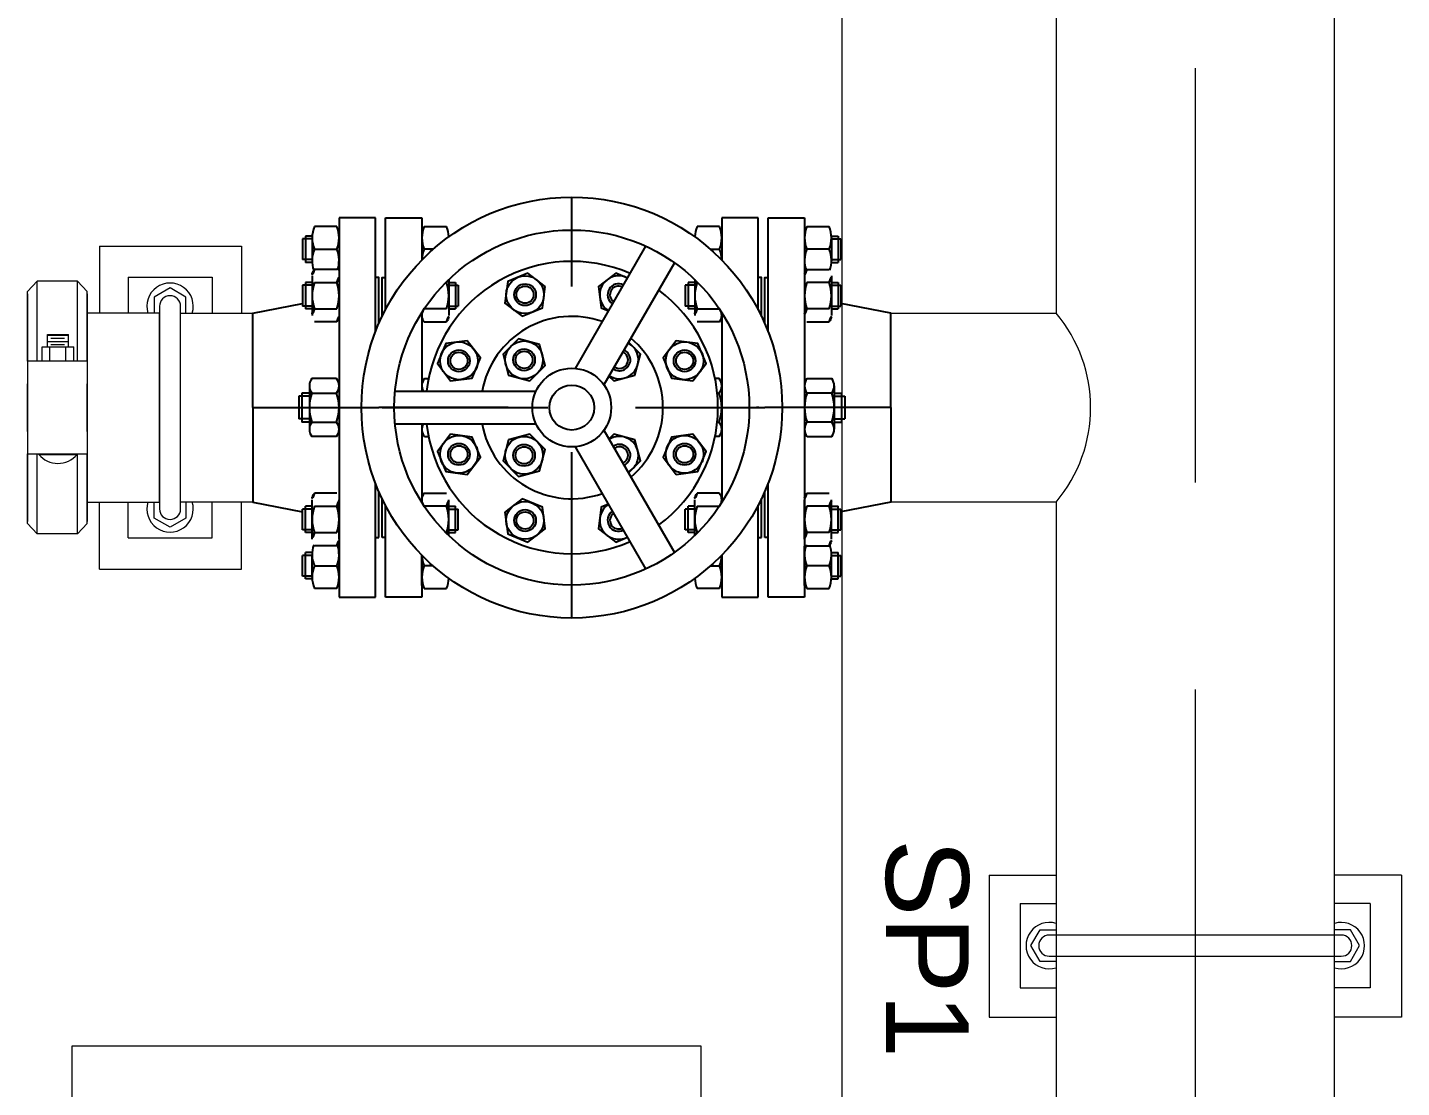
# Model space of a CAD drawing. Header units: millimetres. Extents: x 226317 to 226469, y 8188100 to 8188260.
# Drawn here: x 226394.158 to 226394.987, y 8188235.999 to 8188236.638 of the extents above; entities that cross this region are included whole.
import ezdxf

# ---------------------------------------------------------------- set-up
doc = ezdxf.new("R2010")
doc.units = ezdxf.units.MM
for name, pattern in [('CENTER', [2, 1.25, -0.25, 0.25, -0.25]), ('HIDDEN', [0.375, 0.25, -0.125]), ('PHANTOM', [2.5, 1.25, -0.25, 0.25, -0.25, 0.25, -0.25])]:
    doc.linetypes.add(name, pattern=pattern)
for name, color, linetype, lineweight in [('0-BLOCK-SANIT', 8, 'Continuous', 25), ('00-GTI._ACI_LÍNEA CENTRAL', 8, 'PHANTOM', 13), ('@Textos diámetros', 8, 'Continuous', 20)]:
    doc.layers.add(name, color=color, linetype=linetype, lineweight=lineweight)
for name, color, linetype in [('00-GTI-Acoples', 8, 'Continuous'), ('A_30_Extractores', 8, 'Continuous'), ('ACCESORIOS Y VALVULAS', 8, 'Continuous'), ('EJES', 8, 'CENTER'), ('INGEYCON-ACI-VALVULAS', 8, 'Continuous')]:
    doc.layers.add(name, color=color, linetype=linetype)
doc.styles.add('general', font='arial.ttf')

# ---------------------------------------------------------------- blocks, each defined once
blk = doc.blocks.new('VALV. DE COMP. 4 PLANTA 150# R.F.')
at = {"linetype": 'CENTER', "ltscale": 3}
for p, q in [((0, -127), (0, 127)), ((-192.5, 0), (-116.5, 0)), ((-114.5, 0), (114.5, 0)), ((-38.5, 0), (-114.5, 0)), ((38.5, 0), (114.5, 0)), ((192.5, 0), (116.5, 0))]:
    blk.add_line(p, q, dxfattribs=at)
at = {"layer": 'ACCESORIOS Y VALVULAS'}
for p, q in [((-141.86, 109.25), (-155.39, 109.25)), ((-118.5, 114.5), (-140.5, 114.5)), ((-140.5, 114.5), (-140.5, -114.5)), ((-118.5, 45.68), (-118.5, 114.5)), ((-112.5, 58.93), (-112.5, 114.5)), ((-112.5, 114.5), (-90.5, 114.5)), ((-90.5, 114.5), (-90.5, 89.1)), ((-89.14, 109.25), (-75.61, 109.25)), ((89.14, 109.25), (75.61, 109.25)), ((112.5, 114.5), (90.5, 114.5)), ((90.5, 114.5), (90.5, 89.1)), ((112.5, 58.93), (112.5, 114.5)), ((118.5, 45.68), (118.5, 114.5)), ((118.5, 114.5), (140.5, 114.5)), ((140.5, 114.5), (140.5, -114.5)), ((141.86, 109.25), (155.39, 109.25)), ((-156.75, 101.74), (-162.48, 101.74)), ((-162.48, 101.74), (-162.48, 89.26)), ((-156.75, 103.44), (-160.79, 103.44)), ((-160.79, 103.44), (-160.79, 87.56)), ((-156.75, 102.37), (-156.75, 88.63)), ((-140.5, 107.41), (-140.5, 83.59)), ((-90.5, 107.41), (-90.5, 89.1)), ((-74.25, 103.44), (-73.69, 103.44)), ((74.25, 103.44), (73.69, 103.44)), ((90.5, 107.41), (90.5, 89.1)), ((140.5, 107.41), (140.5, 83.59)), ((156.75, 103.44), (160.79, 103.44)), ((156.75, 102.37), (156.75, 88.63)), ((156.75, 101.74), (162.48, 101.74)), ((160.79, 103.44), (160.79, 87.56)), ((162.48, 101.74), (162.48, 89.26)), ((-155.39, 95.5), (-141.86, 95.5)), ((-83.72, 95.5), (-89.14, 95.5)), ((83.72, 95.5), (89.14, 95.5)), ((155.39, 95.5), (141.86, 95.5)), ((-156.75, 89.26), (-162.48, 89.26)), ((-156.75, 87.56), (-160.79, 87.56)), ((-141.86, 83.4), (-155.39, 83.4)), ((141.86, 83.4), (155.39, 83.4)), ((156.75, 89.26), (162.48, 89.26)), ((156.75, 87.56), (160.79, 87.56)), ((-156.75, 75.47), (-160.79, 75.47)), ((-160.79, 75.47), (-160.79, 59.59)), ((-156.75, 79.43), (-156.75, 55.62)), ((-155.39, 75.47), (-141.86, 75.47)), ((-140.5, 79.43), (-140.5, 55.62)), ((-75.61, 75.47), (-76.03, 75.47)), ((-74.25, 77.22), (-74.25, 55.62)), ((-74.25, 75.47), (-70.21, 75.47)), ((-70.21, 75.47), (-70.21, 59.59)), ((74.25, 75.47), (70.21, 75.47)), ((70.21, 75.47), (70.21, 59.59)), ((74.25, 77.22), (74.25, 55.62)), ((75.61, 75.47), (76.03, 75.47)), ((140.5, 79.43), (140.5, 55.62)), ((155.39, 75.47), (141.86, 75.47)), ((156.75, 79.43), (156.75, 55.62)), ((156.75, 75.47), (160.79, 75.47)), ((160.79, 75.47), (160.79, 59.59)), ((-156.75, 73.77), (-162.48, 73.77)), ((-162.48, 73.77), (-162.48, 61.28)), ((-74.25, 73.77), (-68.52, 73.77)), ((-68.52, 73.77), (-68.52, 61.28)), ((74.25, 73.77), (68.52, 73.77)), ((68.52, 73.77), (68.52, 61.28)), ((156.75, 73.77), (162.48, 73.77)), ((162.48, 73.77), (162.48, 61.28)), ((-156.75, 61.28), (-162.48, 61.28)), ((-156.75, 59.59), (-160.79, 59.59)), ((-155.39, 59.59), (-141.86, 59.59)), ((-75.61, 59.59), (-89.02, 59.59)), ((-74.25, 61.28), (-68.52, 61.28)), ((-74.25, 59.59), (-70.21, 59.59)), ((74.25, 61.28), (68.52, 61.28)), ((74.25, 59.59), (70.21, 59.59)), ((75.61, 59.59), (89.02, 59.59)), ((155.39, 59.59), (141.86, 59.59)), ((156.75, 61.28), (162.48, 61.28)), ((156.75, 59.59), (160.79, 59.59)), ((-141.86, 51.65), (-155.39, 51.65)), ((-90.5, 57.32), (-90.5, 9.94)), ((-90.5, 57.32), (-90.5, 55.62)), ((-89.14, 51.65), (-75.61, 51.65)), ((89.14, 51.65), (75.61, 51.65)), ((90.5, 57.32), (90.5, -57.32)), ((90.5, 57.32), (90.5, 55.62)), ((141.86, 51.65), (155.39, 51.65)), ((-142, 17.5), (-156.91, 17.5)), ((-89, 17.5), (-86.48, 17.5)), ((89, 17.5), (86.48, 17.5)), ((142, 17.5), (156.91, 17.5)), ((-158.41, 8.75), (-162.87, 8.75)), ((-162.87, 8.75), (-162.87, -8.75)), ((-158.41, 13.13), (-158.41, -13.13)), ((-156.91, 8.75), (-142, 8.75)), ((-140.5, 13.13), (-140.5, -13.13)), ((-90.5, 13.13), (-90.5, 9.94)), ((87.79, 8.75), (89, 8.75)), ((90.5, 13.13), (90.5, -13.13)), ((140.5, 13.13), (140.5, -13.13)), ((156.91, 8.75), (142, 8.75)), ((158.41, 13.13), (158.41, -13.13)), ((158.41, 8.75), (162.87, 8.75)), ((162.87, 8.75), (162.87, -8.75)), ((-158.41, 6.88), (-164.73, 6.88)), ((-164.73, 6.88), (-164.73, -6.88)), ((158.41, 6.88), (164.73, 6.88)), ((164.73, 6.88), (164.73, -6.88)), ((-158.41, -6.88), (-164.73, -6.88)), ((158.41, -6.88), (164.73, -6.88)), ((-158.41, -8.75), (-162.87, -8.75)), ((-156.91, -8.75), (-142, -8.75)), ((-90.5, -9.94), (-90.5, -57.32)), ((-90.5, -9.94), (-90.5, -13.13)), ((87.79, -8.75), (89, -8.75)), ((156.91, -8.75), (142, -8.75)), ((158.41, -8.75), (162.87, -8.75)), ((-142, -17.5), (-156.91, -17.5)), ((-89, -17.5), (-86.48, -17.5)), ((89, -17.5), (86.48, -17.5)), ((142, -17.5), (156.91, -17.5)), ((-118.5, -114.5), (-118.5, -45.68)), ((118.5, -114.5), (118.5, -45.68)), ((-156.75, -79.43), (-156.75, -55.62)), ((-141.86, -51.65), (-155.39, -51.65)), ((-140.5, -79.43), (-140.5, -55.62)), ((-90.5, -57.32), (-90.5, -55.62)), ((-89.14, -51.65), (-75.61, -51.65)), ((-74.25, -77.22), (-74.25, -55.62)), ((74.25, -77.22), (74.25, -55.62)), ((89.14, -51.65), (75.61, -51.65)), ((90.5, -57.32), (90.5, -55.62)), ((140.5, -79.43), (140.5, -55.62)), ((141.86, -51.65), (155.39, -51.65)), ((156.75, -79.43), (156.75, -55.62)), ((-156.75, -61.28), (-162.48, -61.28)), ((-162.48, -73.77), (-162.48, -61.28)), ((-156.75, -59.59), (-160.79, -59.59)), ((-160.79, -75.47), (-160.79, -59.59)), ((-155.39, -59.59), (-141.86, -59.59)), ((-112.5, -114.5), (-112.5, -58.93)), ((-75.61, -59.59), (-89.02, -59.59)), ((-74.25, -59.59), (-70.21, -59.59)), ((-74.25, -61.28), (-68.52, -61.28)), ((-70.21, -75.47), (-70.21, -59.59)), ((-68.52, -73.77), (-68.52, -61.28)), ((74.25, -61.28), (68.52, -61.28)), ((68.52, -73.77), (68.52, -61.28)), ((74.25, -59.59), (70.21, -59.59)), ((70.21, -75.47), (70.21, -59.59)), ((75.61, -59.59), (89.02, -59.59)), ((112.5, -114.5), (112.5, -58.93)), ((155.39, -59.59), (141.86, -59.59)), ((156.75, -59.59), (160.79, -59.59)), ((156.75, -61.28), (162.48, -61.28)), ((160.79, -75.47), (160.79, -59.59)), ((162.48, -73.77), (162.48, -61.28)), ((-156.75, -73.77), (-162.48, -73.77)), ((-74.25, -73.77), (-68.52, -73.77)), ((74.25, -73.77), (68.52, -73.77)), ((156.75, -73.77), (162.48, -73.77)), ((-156.75, -75.47), (-160.79, -75.47)), ((-155.39, -75.47), (-141.86, -75.47)), ((-118.5, -78.5), (-116.5, -78.5)), ((-112.5, -78.5), (-114.5, -78.5)), ((-75.61, -75.47), (-76.03, -75.47)), ((-74.25, -75.47), (-70.21, -75.47)), ((74.25, -75.47), (70.21, -75.47)), ((75.61, -75.47), (76.03, -75.47)), ((112.5, -78.5), (114.5, -78.5)), ((118.5, -78.5), (116.5, -78.5)), ((155.39, -75.47), (141.86, -75.47)), ((156.75, -75.47), (160.79, -75.47)), ((-156.75, -89.26), (-162.48, -89.26)), ((-162.48, -101.74), (-162.48, -89.26)), ((-156.75, -87.56), (-160.79, -87.56)), ((-160.79, -103.44), (-160.79, -87.56)), ((-156.75, -102.37), (-156.75, -88.63)), ((-141.86, -83.4), (-155.39, -83.4)), ((-140.5, -107.41), (-140.5, -83.59)), ((-90.5, -89.1), (-90.5, -114.5)), ((-90.5, -107.41), (-90.5, -89.1)), ((90.5, -89.1), (90.5, -114.5)), ((90.5, -107.41), (90.5, -89.1)), ((140.5, -107.41), (140.5, -83.59)), ((141.86, -83.4), (155.39, -83.4)), ((156.75, -87.56), (160.79, -87.56)), ((156.75, -102.37), (156.75, -88.63)), ((156.75, -89.26), (162.48, -89.26)), ((160.79, -103.44), (160.79, -87.56)), ((162.48, -101.74), (162.48, -89.26)), ((-155.39, -95.5), (-141.86, -95.5)), ((-83.72, -95.5), (-89.14, -95.5)), ((83.72, -95.5), (89.14, -95.5)), ((155.39, -95.5), (141.86, -95.5)), ((-156.75, -101.74), (-162.48, -101.74)), ((-156.75, -103.44), (-160.79, -103.44)), ((-74.25, -103.44), (-73.69, -103.44)), ((74.25, -103.44), (73.69, -103.44)), ((156.75, -101.74), (162.48, -101.74)), ((156.75, -103.44), (160.79, -103.44)), ((-141.86, -109.25), (-155.39, -109.25)), ((-140.5, -114.5), (-118.5, -114.5)), ((-90.5, -114.5), (-112.5, -114.5)), ((-89.14, -109.25), (-75.61, -109.25)), ((89.14, -109.25), (75.61, -109.25)), ((90.5, -114.5), (112.5, -114.5)), ((140.5, -114.5), (118.5, -114.5)), ((141.86, -109.25), (155.39, -109.25))]:
    blk.add_line(p, q, dxfattribs=at)
at = {"layer": 'ACCESORIOS Y VALVULAS', "linetype": 'Continuous'}
blk.add_line((112.91, 0), (111.41, 0), dxfattribs=at)
at = {"layer": 'ACCESORIOS Y VALVULAS'}
for points in [[(2.18, 23.65), (44.73, 97.34)], [(61.94, 87.41), (19.39, 13.71)], [(-116.5, 50.56), (-116.5, 78.5), (-118.5, 78.5)], [(-114.5, 54.94), (-114.5, 78.5), (-112.5, 78.5)], [(114.5, 54.94), (114.5, 78.5), (112.5, 78.5)], [(116.5, 50.56), (116.5, 78.5), (118.5, 78.5)], [(-192.5, 0), (-192.5, 57), (-192.5, 57), (-162.48, 62.88)], [(192.5, 0), (192.5, 57), (192.5, 57), (162.48, 62.88)], [(-106.67, 9.94), (-21.57, 9.94)], [(-192.5, 0), (-192.5, -57), (-192.5, -57), (-162.48, -62.88)], [(192.5, 0), (192.5, -57), (192.5, -57), (162.48, -62.88)], [(-21.57, -9.94), (-106.67, -9.94)], [(19.39, -13.71), (61.94, -87.41)], [(44.73, -97.34), (2.18, -23.65)], [(-116.5, -78.5), (-116.5, -50.56)], [(-114.5, -78.5), (-114.5, -54.94)], [(114.5, -78.5), (114.5, -54.94)], [(116.5, -78.5), (116.5, -50.56)]]:
    blk.add_lwpolyline(points, dxfattribs=at)
at = {"layer": 'ACCESORIOS Y VALVULAS', "linetype": 'Continuous'}
for points in [[(-16.05, 73.15), (-26.5, 81.16), (-38.66, 76.12), (-40.37, 63.08), (-29.93, 55.06), (-17.77, 60.1)], [(-19.5, 38.11), (-32.21, 41.52), (-41.52, 32.21), (-38.11, 19.5), (-25.4, 16.09), (-16.09, 25.4)], [(-63.08, 40.37), (-76.12, 38.66), (-81.16, 26.5), (-73.15, 16.05), (-60.1, 17.77), (-55.06, 29.93)], [(73.15, 16.05), (81.16, 26.5), (76.12, 38.66), (63.08, 40.37), (55.06, 29.93), (60.1, 17.77)], [(-73.15, -16.05), (-81.16, -26.5), (-76.12, -38.66), (-63.08, -40.37), (-55.06, -29.93), (-60.1, -17.77)], [(-38.11, -19.5), (-41.52, -32.21), (-32.21, -41.52), (-19.5, -38.11), (-16.09, -25.4), (-25.4, -16.09)], [(63.08, -40.37), (76.12, -38.66), (81.16, -26.5), (73.15, -16.05), (60.1, -17.77), (55.06, -29.93)], [(-40.37, -63.08), (-38.66, -76.12), (-26.5, -81.16), (-16.05, -73.15), (-17.77, -60.1), (-29.93, -55.06)]]:
    blk.add_lwpolyline(points, close=True, dxfattribs=at)
for points in [[(33.67, 78.19), (26.5, 81.16), (16.05, 73.15), (17.77, 60.1), (22.17, 58.28)], [(22.46, 19.03), (25.4, 16.09), (38.11, 19.5), (41.52, 32.21), (34.26, 39.47)], [(34.26, -39.47), (41.52, -32.21), (38.11, -19.5), (25.4, -16.09), (22.46, -19.03)], [(22.17, -58.28), (17.77, -60.1), (16.05, -73.15), (26.5, -81.16), (33.67, -78.19)]]:
    blk.add_lwpolyline(points, dxfattribs=at)
for centre, radius in [((0, 0), 127), ((0, 0), 107.13), ((-28.21, 68.11), 11.4), ((-28.21, 68.11), 6.58), ((-28.21, 68.11), 5.18), ((-68.11, 28.21), 11.4), ((-68.11, 28.21), 6.58), ((-68.11, 28.21), 5.18), ((-28.8, 28.8), 11.4), ((-28.8, 28.8), 6.58), ((-28.8, 28.8), 5.18), ((68.11, 28.21), 11.4), ((68.11, 28.21), 6.58), ((68.11, 28.21), 5.18), ((0, 0), 23.75), ((0, 0), 13.55), ((-68.11, -28.21), 11.4), ((-68.11, -28.21), 6.58), ((-68.11, -28.21), 5.18), ((-28.8, -28.8), 11.4), ((-28.8, -28.8), 6.58), ((-28.8, -28.8), 5.18), ((68.11, -28.21), 11.4), ((68.11, -28.21), 6.58), ((68.11, -28.21), 5.18), ((-28.21, -68.11), 11.4), ((-28.21, -68.11), 6.58), ((-28.21, -68.11), 5.18)]:
    blk.add_circle(centre, radius, dxfattribs=at)
at = {"layer": 'ACCESORIOS Y VALVULAS'}
for centre, radius, start, end in [((-138.72, 102.37), 18.03, 157.58788, 202.41212), ((-158.53, 102.37), 18.03, 337.58788, 22.41212), ((-72.47, 102.37), 18.03, 157.58788, 202.41212), ((-92.28, 102.37), 18.03, 2.06966, 22.41212), ((92.28, 102.37), 18.03, 157.58788, 177.93034), ((72.47, 102.37), 18.03, 337.58788, 22.41212), ((158.53, 102.37), 18.03, 157.58788, 202.41212), ((138.72, 102.37), 18.03, 337.58788, 22.41212), ((-138.72, 88.63), 18.03, 157.58788, 198.77422), ((-158.53, 88.63), 18.03, 341.22578, 22.41212), ((-72.47, 88.63), 18.03, 157.58788, 178.47365), ((72.47, 88.63), 18.03, 1.52635, 22.41212), ((158.53, 88.63), 18.03, 157.58788, 198.77422), ((138.72, 88.63), 18.03, 341.22578, 22.41212), ((-150.29, 79.43), 6.46, 142.12112, 217.87888), ((-146.96, 79.43), 6.46, 322.12112, 37.87888), ((146.96, 79.43), 6.46, 142.12112, 217.87888), ((150.29, 79.43), 6.46, 322.12112, 37.87888), ((-132.94, 67.53), 23.81, 160.52878, 199.47122), ((-164.31, 67.53), 23.81, 340.52878, 19.47122), ((-80.71, 79.43), 6.46, 322.12112, 333.73369), ((-98.06, 67.53), 23.81, 340.52878, 19.47122), ((98.06, 67.53), 23.81, 160.52878, 199.47122), ((80.71, 79.43), 6.46, 206.26631, 217.87888), ((164.31, 67.53), 23.81, 160.52878, 199.47122), ((132.94, 67.53), 23.81, 340.52878, 19.47122), ((-150.29, 55.62), 6.46, 142.12112, 217.87888), ((-146.96, 55.62), 6.46, 322.12112, 37.87888), ((-84.04, 55.62), 6.46, 157.57467, 217.87888), ((-80.71, 55.62), 6.46, 322.12112, 37.87888), ((80.71, 55.62), 6.46, 142.12112, 217.87888), ((84.04, 55.62), 6.46, 322.12112, 22.42533), ((146.96, 55.62), 6.46, 142.12112, 217.87888), ((150.29, 55.62), 6.46, 322.12112, 37.87888), ((-151.29, 13.13), 7.13, 142.12112, 217.87888), ((-147.63, 13.13), 7.13, 322.12112, 37.87888), ((-83.37, 13.13), 7.13, 142.12112, 206.58944), ((83.37, 13.13), 7.13, 322.12112, 37.87888), ((147.63, 13.13), 7.13, 142.12112, 217.87888), ((151.29, 13.13), 7.13, 322.12112, 37.87888), ((-132.16, 0), 26.25, 160.52878, 199.47122), ((-166.75, 0), 26.25, 340.52878, 19.47122), ((64.25, 0), 26.25, 340.52878, 19.47122), ((166.75, 0), 26.25, 160.52878, 199.47122), ((132.16, 0), 26.25, 340.52878, 19.47122), ((-151.29, -13.13), 7.13, 142.12112, 217.87888), ((-147.63, -13.13), 7.13, 322.12112, 37.87888), ((-83.37, -13.13), 7.13, 153.41056, 217.87888), ((83.37, -13.13), 7.13, 322.12112, 37.87888), ((147.63, -13.13), 7.13, 142.12112, 217.87888), ((151.29, -13.13), 7.13, 322.12112, 37.87888), ((-150.29, -55.62), 6.46, 142.12112, 217.87888), ((-146.96, -55.62), 6.46, 322.12112, 37.87888), ((-84.04, -55.62), 6.46, 142.12112, 202.42533), ((-80.71, -55.62), 6.46, 322.12112, 37.87888), ((80.71, -55.62), 6.46, 142.12112, 217.87888), ((84.04, -55.62), 6.46, 337.57467, 37.87888), ((146.96, -55.62), 6.46, 142.12112, 217.87888), ((150.29, -55.62), 6.46, 322.12112, 37.87888), ((-132.94, -67.53), 23.81, 160.52878, 199.47122), ((-164.31, -67.53), 23.81, 340.52878, 19.47122), ((-98.06, -67.53), 23.81, 340.52878, 19.47122), ((98.06, -67.53), 23.81, 160.52878, 199.47122), ((164.31, -67.53), 23.81, 160.52878, 199.47122), ((132.94, -67.53), 23.81, 340.52878, 19.47122), ((-150.29, -79.43), 6.46, 142.12112, 217.87888), ((-138.72, -88.63), 18.03, 161.22578, 202.41212), ((-146.96, -79.43), 6.46, 322.12112, 37.87888), ((-158.53, -88.63), 18.03, 337.58788, 18.77422), ((-80.71, -79.43), 6.46, 26.26631, 37.87888), ((80.71, -79.43), 6.46, 142.12112, 153.73369), ((146.96, -79.43), 6.46, 142.12112, 217.87888), ((158.53, -88.63), 18.03, 161.22578, 202.41212), ((150.29, -79.43), 6.46, 322.12112, 37.87888), ((138.72, -88.63), 18.03, 337.58788, 18.77422), ((-72.47, -88.63), 18.03, 181.52635, 202.41212), ((72.47, -88.63), 18.03, 337.58788, 358.47365), ((-138.72, -102.37), 18.03, 157.58788, 202.41212), ((-158.53, -102.37), 18.03, 337.58788, 22.41212), ((-72.47, -102.37), 18.03, 157.58788, 202.41212), ((72.47, -102.37), 18.03, 337.58788, 22.41212), ((158.53, -102.37), 18.03, 157.58788, 202.41212), ((138.72, -102.37), 18.03, 337.58788, 22.41212), ((-92.28, -102.37), 18.03, 337.58788, 357.93034), ((92.28, -102.37), 18.03, 182.06966, 202.41212)]:
    blk.add_arc(centre, radius, start, end, dxfattribs=at)
at = {"layer": 'ACCESORIOS Y VALVULAS', "linetype": 'Continuous'}
for centre, radius, start, end in [((0, 0), 88.23, 66.46641, 173.53359), ((28.21, 68.11), 11.4, 61.57555, 238.42445), ((28.21, 68.11), 6.58, 62.72962, 237.27038), ((28.21, 68.11), 5.18, 63.47089, 236.52911), ((0, 0), 88.23, 306.46659, 53.53341), ((0, 0), 55.04, 70.40029, 169.59971), ((0, 0), 55.04, 310.40029, 49.59971), ((28.8, 28.8), 11.4, 236.94947, 63.05053), ((28.8, 28.8), 6.58, 234.71131, 65.28869), ((28.8, 28.8), 5.18, 233.27073, 66.72927), ((0, 0), 88.23, 186.46641, 293.53359), ((0, 0), 55.04, 190.40029, 289.59971), ((28.8, -28.8), 11.4, 296.94947, 123.05053), ((28.8, -28.8), 6.58, 294.71131, 125.28869), ((28.8, -28.8), 5.18, 293.27073, 126.72927), ((28.21, -68.11), 11.4, 121.57555, 298.42445), ((28.21, -68.11), 6.58, 122.72962, 297.27038), ((28.21, -68.11), 5.18, 123.47089, 296.52911)]:
    blk.add_arc(centre, radius, start, end, dxfattribs=at)
at = {"layer": 'EJES', "linetype": 'Continuous'}
for p, q in [((-114.5, 0), (-116.5, 0)), ((114.5, 0), (116.5, 0))]:
    blk.add_line(p, q, dxfattribs=at)
blk = doc.blocks.new('A$C363a55df')
at = {"layer": '00-GTI-Acoples', "linetype": 'Continuous', "lineweight": 0, "extrusion": (3.83476e-17, -1, 0)}
for p, q in [((-27.1, 105), (-18.4, 114.3)), ((-18.4, 41.9), (-18.4, 114.3)), ((18.4, 114.3), (-18.4, 114.3)), ((18.4, 41.9), (18.4, 114.3)), ((27.1, 105), (18.4, 114.3)), ((-27.1, 41.9), (-27.1, 105)), ((27.1, 41.9), (27.1, 105)), ((-9, 66), (0.5, 66)), ((-9, 55.1), (-9, 66)), ((0.5, 66), (10, 66)), ((10, 55.1), (10, 66)), ((-13.8, 41.9), (-13.8, 55.1)), ((-13.8, 55.1), (-6.7, 55.1)), ((-6.7, 41.9), (-6.7, 55.1)), ((-6.7, 55.1), (7.7, 55.1)), ((7.7, 41.9), (7.7, 55.1)), ((7.7, 55.1), (14.9, 55.1)), ((14.9, 41.9), (14.9, 55.1)), ((-27.1, 41.9), (-27.1, 21.6)), ((-25.4, 41.9), (-27.1, 41.9)), ((-6.4, 41.9), (-25.4, 41.9)), ((7.4, 41.9), (-6.4, 41.9)), ((26.4, 41.9), (7.4, 41.9)), ((27.1, 41.9), (26.4, 41.9)), ((27.1, 41.9), (27.1, 21.6)), ((-27.1, -21.6), (-27.1, 21.6)), ((27.1, -21.6), (27.1, 21.6)), ((-27.1, -21.6), (-27.1, -41.9)), ((27.1, -21.6), (27.1, -41.9)), ((-27.1, -41.9), (-25.4, -41.9)), ((-27.1, -105), (-27.1, -41.9)), ((-25.4, -41.9), (-6.4, -41.9)), ((-18.4, -114.3), (-18.4, -41.9)), ((-16.8, -42.5), (-16.8, -41.9)), ((-16.8, -42.5), (17.8, -42.5)), ((-6.4, -41.9), (7.4, -41.9)), ((7.4, -41.9), (26.4, -41.9)), ((17.8, -42.5), (17.8, -41.9)), ((18.4, -114.3), (18.4, -41.9)), ((26.4, -41.9), (27.1, -41.9)), ((27.1, -105), (27.1, -41.9)), ((-27.1, -105), (-18.4, -114.3)), ((27.1, -105), (18.4, -114.3)), ((18.4, -114.3), (-18.4, -114.3))]:
    blk.add_line(p, q, dxfattribs=at)
at = {"layer": '00-GTI-Acoples', "linetype": 'Continuous', "lineweight": 0}
for p, q in [((-27.1, 103.1), (-27.1, -103.1)), ((27.1, 103.1), (27.1, -103.1)), ((10, 65.3), (-9, 65.3)), ((6.5, 62.5), (-6, 62.5)), ((10, 59.5), (-9, 59.5)), ((6.5, 56.7), (-6, 56.7))]:
    blk.add_line(p, q, dxfattribs=at)
blk.add_arc((0.5, -27.6), 22.9, 220.8756, 319.1244, dxfattribs=at)
blk = doc.blocks.new('ASDA')
at = {"layer": '0-BLOCK-SANIT', "color": 8, "lineweight": 0}
for p, q in [((-0.99816, -4.26762, 0.00014), (-0.89831, -4.26758, -0.00006)), ((-0.89831, -4.38159, -0.00006), (-0.99816, -4.38158, 0.00014))]:
    blk.add_line(p, q, dxfattribs=at)
at = {"layer": '0-BLOCK-SANIT', "color": 8, "lineweight": 0, "elevation": -0.00004}
for points in [[(-0.89831, -5.08158), (-0.89831, -5.27943), (-0.73031, -5.27943), (-0.73031, -3.36974), (-0.89831, -3.36974), (-0.89831, -3.56758)], [(-0.89831, -3.68159), (-0.89831, -4.26759)], [(-0.89831, -4.38158), (-0.89831, -4.96759)]]:
    blk.add_lwpolyline(points, dxfattribs=at)
at = {"layer": '0-BLOCK-SANIT', "color": 8, "lineweight": 0, "elevation": 0}
for points in [[(-1.48316, -4.26759), (-1.48316, -4.38159), (-1.43952, -4.38159), (-1.43952, -4.26759)], [(-1.38316, -4.26759), (-1.38316, -4.38159), (-1.42681, -4.38159), (-1.42681, -4.26759)]]:
    blk.add_lwpolyline(points, close=True, dxfattribs=at)
at = {"layer": '0-BLOCK-SANIT', "color": 8, "linetype": 'ByBlock', "lineweight": 0, "ltscale": 0.8}
blk.add_arc((-0.96589, -4.32458, -0.00004), 0.08841, 319.85268, 40.14732, dxfattribs=at)
at = {"layer": '00-GTI._ACI_LÍNEA CENTRAL', "color": 8, "linetype": 'HIDDEN', "lineweight": 0, "elevation": -0.00004}
blk.add_lwpolyline([(-0.81431, -3.36974), (-0.81431, -5.27943)], dxfattribs=at)
at = {"layer": 'INGEYCON-ACI-VALVULAS', "color": 8, "lineweight": 0}
for p, q in [((-1.47566, -4.22708, -0.00019), (-1.45854, -4.22708, -0.00019)), ((-1.47566, -4.22708, -0.00019), (-1.47566, -4.26759, -0.00004)), ((-1.45854, -4.22708, -0.00019), (-1.39008, -4.22708, -0.00019)), ((-1.39008, -4.22708, -0.00019), (-1.39008, -4.26759, -0.00019)), ((-1.45854, -4.24591, -0.00019), (-1.40778, -4.24591, -0.00019)), ((-1.45854, -4.24591, -0.00004), (-1.45854, -4.26759, -0.00004)), ((-1.40778, -4.24591, 0), (-1.40778, -4.26759, 0)), ((-1.43316, -4.25234, -0.00019), (-1.44277, -4.25789, -0.00019)), ((-1.42355, -4.25789, -0.00019), (-1.43316, -4.25234, -0.00019)), ((-1.44277, -4.25789, -0.00019), (-1.44277, -4.26759, -0.00019)), ((-1.42355, -4.26759, -0.00019), (-1.42355, -4.25789, -0.00019)), ((-1.43952, -4.26344, -0.00019), (-1.43952, -4.38573, -0.00016)), ((-1.42681, -4.38573, -0.00016), (-1.42681, -4.26344, -0.00019)), ((-1.47566, -4.42208, -0.00016), (-1.47566, -4.38159, 0)), ((-1.45854, -4.40326, 0), (-1.45854, -4.38159, 0)), ((-1.44277, -4.39128, -0.00016), (-1.44277, -4.38159, -0.00016)), ((-1.42355, -4.38159, -0.00016), (-1.42355, -4.39128, -0.00016)), ((-1.40778, -4.40326, 0.00004), (-1.40778, -4.38159, 0.00004)), ((-1.39008, -4.42208, -0.00016), (-1.39008, -4.38159, 0)), ((-1.43316, -4.39683, -0.00016), (-1.44277, -4.39128, -0.00016)), ((-1.42355, -4.39128, -0.00016), (-1.43316, -4.39683, -0.00016)), ((-1.45854, -4.40326, -0.00016), (-1.40778, -4.40326, -0.00016)), ((-1.47566, -4.42208, -0.00016), (-1.40778, -4.42208, -0.00016)), ((-1.40778, -4.42208, -0.00016), (-1.39008, -4.42208, -0.00016)), ((-0.93881, -4.6068, -0.00004), (-0.93881, -4.67467, -0.00004)), ((-0.93881, -4.6068, -0.00004), (-0.89831, -4.6068, -0.00004)), ((-0.68981, -4.6068, -0.00004), (-0.73031, -4.6068, -0.00004)), ((-0.68981, -4.6068, -0.00004), (-0.68981, -4.69237, -0.00004)), ((-0.91999, -4.62391, -0.00004), (-0.91999, -4.67467, -0.00004)), ((-0.91999, -4.62391, -0.00004), (-0.89831, -4.62391, -0.00004)), ((-0.70864, -4.62391, -0.00004), (-0.73031, -4.62391, -0.00004)), ((-0.70864, -4.62391, -0.00004), (-0.70864, -4.67467, -0.00004)), ((-0.91356, -4.64929, -0.00003), (-0.90801, -4.63968, -0.00003)), ((-0.90801, -4.63968, -0.00003), (-0.89831, -4.63968, -0.00003)), ((-0.72616, -4.64293, -0.00004), (-0.90246, -4.64293, -0.00004)), ((-0.72062, -4.63968, -0.00007), (-0.73031, -4.63968, -0.00007)), ((-0.71507, -4.64929, -0.00007), (-0.72062, -4.63968, -0.00007)), ((-0.90801, -4.6589, -0.00003), (-0.91356, -4.64929, -0.00003)), ((-0.72062, -4.6589, -0.00007), (-0.71507, -4.64929, -0.00007)), ((-0.89831, -4.6589, -0.00003), (-0.90801, -4.6589, -0.00003)), ((-0.90246, -4.65564, -0.00004), (-0.72616, -4.65564, -0.00004)), ((-0.73031, -4.6589, -0.00007), (-0.72062, -4.6589, -0.00007)), ((-0.93881, -4.67467, -0.00004), (-0.93881, -4.69237, -0.00004)), ((-0.91999, -4.67467, -0.00004), (-0.89831, -4.67467, -0.00004)), ((-0.70864, -4.67467, -0.00004), (-0.73031, -4.67467, -0.00004)), ((-0.93881, -4.69237, -0.00004), (-0.89831, -4.69237, -0.00004)), ((-0.68981, -4.69237, -0.00004), (-0.73031, -4.69237, -0.00004))]:
    blk.add_line(p, q, dxfattribs=at)
for centre, radius, start, end in [((-1.43316, -4.26344, -0.00019), 0.01401, 342.78252, 197.21748), ((-1.43316, -4.26344, -0.00019), 0.00636, 0, 180), ((-1.43316, -4.38573, -0.00016), 0.01401, 162.7825, 17.21748), ((-1.43316, -4.38573, -0.00016), 0.00636, 180, 0), ((-0.90246, -4.64929, -0.00003), 0.01401, 72.7825, 287.21748), ((-0.72616, -4.64929, -0.00007), 0.01401, 252.78252, 107.21748), ((-0.90246, -4.64929, -0.00003), 0.00636, 90, 270), ((-0.72616, -4.64929, -0.00007), 0.00636, 270, 90)]:
    blk.add_arc(centre, radius, start, end, dxfattribs=at)
at = {"layer": '00-GTI-Acoples', "color": 8, "linetype": 'Continuous', "lineweight": 0, "xscale": 0.0006666666666666666, "yscale": 0.0006666666666666666, "zscale": 0.0006666666666666666}
blk.add_blockref('A$C363a55df', (-1.5012, -4.32458, 0), dxfattribs=at)
at = {"layer": 'ACCESORIOS Y VALVULAS', "color": 8, "linetype": 'Continuous', "lineweight": 0, "xscale": 0.001, "yscale": 0.001, "zscale": 0.001}
blk.add_blockref('VALV. DE COMP. 4 PLANTA 150# R.F.', (-1.19066, -4.32458, 0), dxfattribs=at)
at = {"layer": '@Textos diámetros', "color": 8, "lineweight": 0, "insert": (-0.95102, -4.58499, 0.00006), "char_height": 0.05, "attachment_point": 1, "rotation": 270, "style": 'general'}
blk.add_mtext('SP1', dxfattribs=at)
blk = doc.blocks.new('IM-27.02.2025')
at = {"layer": 'A_30_Extractores', "color": 8, "lineweight": 0}
blk.add_line((49.81247, 24.31173), (49.81247, 30.00057), dxfattribs=at)
at = {"layer": 'A_30_Extractores', "color": 8, "lineweight": 0, "ltscale": 0.7}
blk.add_lwpolyline([(49.34747, 27.91517), (49.34747, 27.28517), (49.72747, 27.28517), (49.72747, 27.91517)], close=True, dxfattribs=at)
blk = doc.blocks.new('arq. estac.')
blk.add_blockref('ASDA', (226691.09909, 8188245.37893, 0))
at = {"layer": 'A_30_Extractores'}
blk.add_blockref('IM-27.02.2025', (226640.25913, 8188212.7539), dxfattribs=at)

msp = doc.modelspace()

# ---------------------------------------------------------------- block references
msp.add_blockref('arq. estac.', (-295.42204, -4.64551))

doc.saveas('drawing.dxf')
